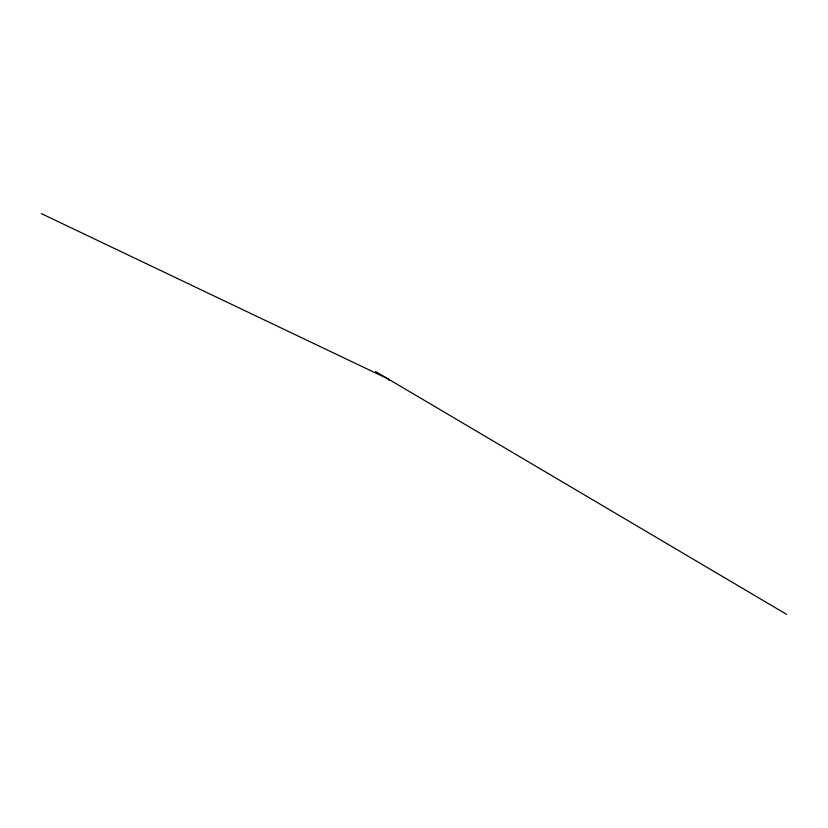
<?xml version="1.0" encoding="UTF-8"?>
<svg xmlns="http://www.w3.org/2000/svg" width="828" height="828" viewBox="0 0 828 828"><rect width="100%" height="100%" fill="white"/><g stroke="black" fill="none" stroke-linecap="round" stroke-linejoin="round"><path stroke-width="1.24" d="M41.4 213.645L388.311 379.058L389.46 380.611M375.601 371.544L786.6 614.355"/></g></svg>
